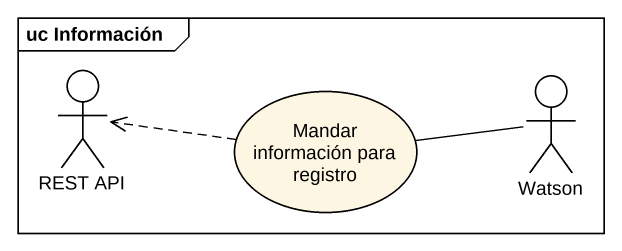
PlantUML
@startuml
mainframe uc Información
actor "REST API" as REST_API
actor Watson
usecase "Mandar información para registro" as Mandar_información_para
Watson -left- Mandar_información_para
Mandar_información_para .left.> REST_API
@enduml
